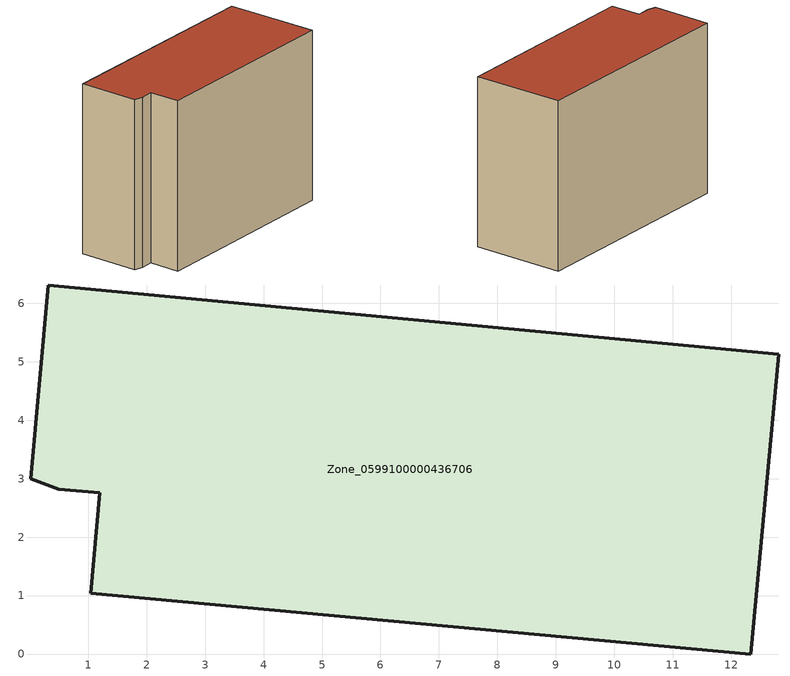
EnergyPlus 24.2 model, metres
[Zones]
Zone_0599100000436706
 floor ground (C_G): 0.32,6.32 12.82,5.13 12.34,0 1.04,1.04 1.2,2.76 0.5,2.82 0.01,3 z0
 wall outside (C_F): 1.04,1.04 12.34,0 12.82,5.13 0.32,6.32 0.01,3 0.5,2.82 1.2,2.76 1.04,1.04 z0:9.46
 roof outside (C_R): 0.5,2.82 1.2,2.76 1.04,1.04 12.34,0 12.82,5.13 0.32,6.32 0.01,3 z9.46
[BUILDING]
Pand.0599100000436706: North Axis=0; Terrain=City; Loads Convergence Tolerance Value=0.04; Temperature Convergence Tolerance Value=0.4; Solar Distribution=FullExterior; Maximum Number of Warmup Days=25; Minimum Number of Warmup Days=1
[Site:Location]
Rotterdam.The.Hague.AP_ZH_NLD Design_Conditions: Latitude=51.96; Longitude=4.45; Time Zone=1; Elevation=-4.5
[SITE:GROUNDTEMPERATURE:BUILDINGSURFACE]
18, 18, 18, 18, 18, 18, 18, 18, 18, 18, 18, 18
[MATERIAL] Thermal Absorptance=0.9; Solar Absorptance=0.7; Visible Absorptance=0.7
Name | Roughness | Thickness | Conductivity | Density | Specific Heat
G.TI.2006-2014 | MediumSmooth | 0.15 | 0.06 | 540 | 1210
F.TI.2006-2014 | Rough | 0.3 | 0.12 | 1920 | 840
R.TI.2006-2014 | MediumRough | 0.2 | 0.08 | 1500 | 1000
[CONSTRUCTION]
C_G: G.TI.2006-2014
C_F: F.TI.2006-2014
C_R: R.TI.2006-2014
[ZONE]
Zone_0599100000436706: Type=1; Multiplier=1; Ceiling Height=Autocalculate; Volume=Autocalculate; Floor Area=autocalculate; Part of Total Floor Area=Yes
[ZONEINFILTRATION:DESIGNFLOWRATE]
Infil_Zone_0599100000436706: Zone or ZoneList or Space or SpaceList=Zone_0599100000436706; Schedule=AlwaysOn; Design Flow Rate Calculation Method=Flow/Area; Flow Rate per Floor Area=0.0015; Constant Term Coefficient=1; Temperature Term Coefficient=0; Velocity Term Coefficient=0; Velocity Squared Term Coefficient=0
[HVACTEMPLATE:ZONE:IDEALLOADSAIRSYSTEM]
Zone_0599100000436706: Maximum Heating Supply Air Temperature=50; Minimum Cooling Supply Air Temperature=13; Maximum Heating Supply Air Humidity Ratio=0.0156; Minimum Cooling Supply Air Humidity Ratio=0.0077; Heating Limit=NoLimit; Cooling Limit=NoLimit; Dehumidification Control Type=ConstantSensibleHeatRatio; Cooling Sensible Heat Ratio=0.7; Dehumidification Setpoint=60; Humidification Control Type=None; Humidification Setpoint=30; Outdoor Air Method=None; Outdoor Air Flow Rate per Person=0.00944; Outdoor Air Flow Rate per Zone Floor Area=0; Outdoor Air Flow Rate per Zone=0; Demand Controlled Ventilation Type=None; Outdoor Air Economizer Type=NoEconomizer; Heat Recovery Type=None; Sensible Heat Recovery Effectiveness=0.7; Latent Heat Recovery Effectiveness=0.65
[ZONECONTROL:THERMOSTAT]
ThermostatControl_Zone_0599100000436706: Zone or ZoneList=Zone_0599100000436706; Control Type Schedule=DualSetpointControlType; Control 1=Thermostat_Zone_0599100000436706; Temperature Difference Between Cutout And Setpoint=0
[THERMOSTATSETPOINT:DUALSETPOINT]
Thermostat_Zone_0599100000436706: Heating Setpoint Temperature Schedule=HeatingSetpoint_Zone_0599100000436706; Cooling Setpoint Temperature Schedule=CoolingSetpoint_Zone_0599100000436706
[SCHEDULE:COMPACT]
HeatingSetpoint_Zone_0599100000436706: Through: 12/31, For: AllDays, Until: 24:00, 21
CoolingSetpoint_Zone_0599100000436706: Through: 12/31, For: AllDays, Until: 24:00, 24
DualSetpointControlType: Through: 12/31, For: AllDays, Until: 24:00, 4
AlwaysOn: Through: 12/31, For: AllDays, Until: 24:00, 1
